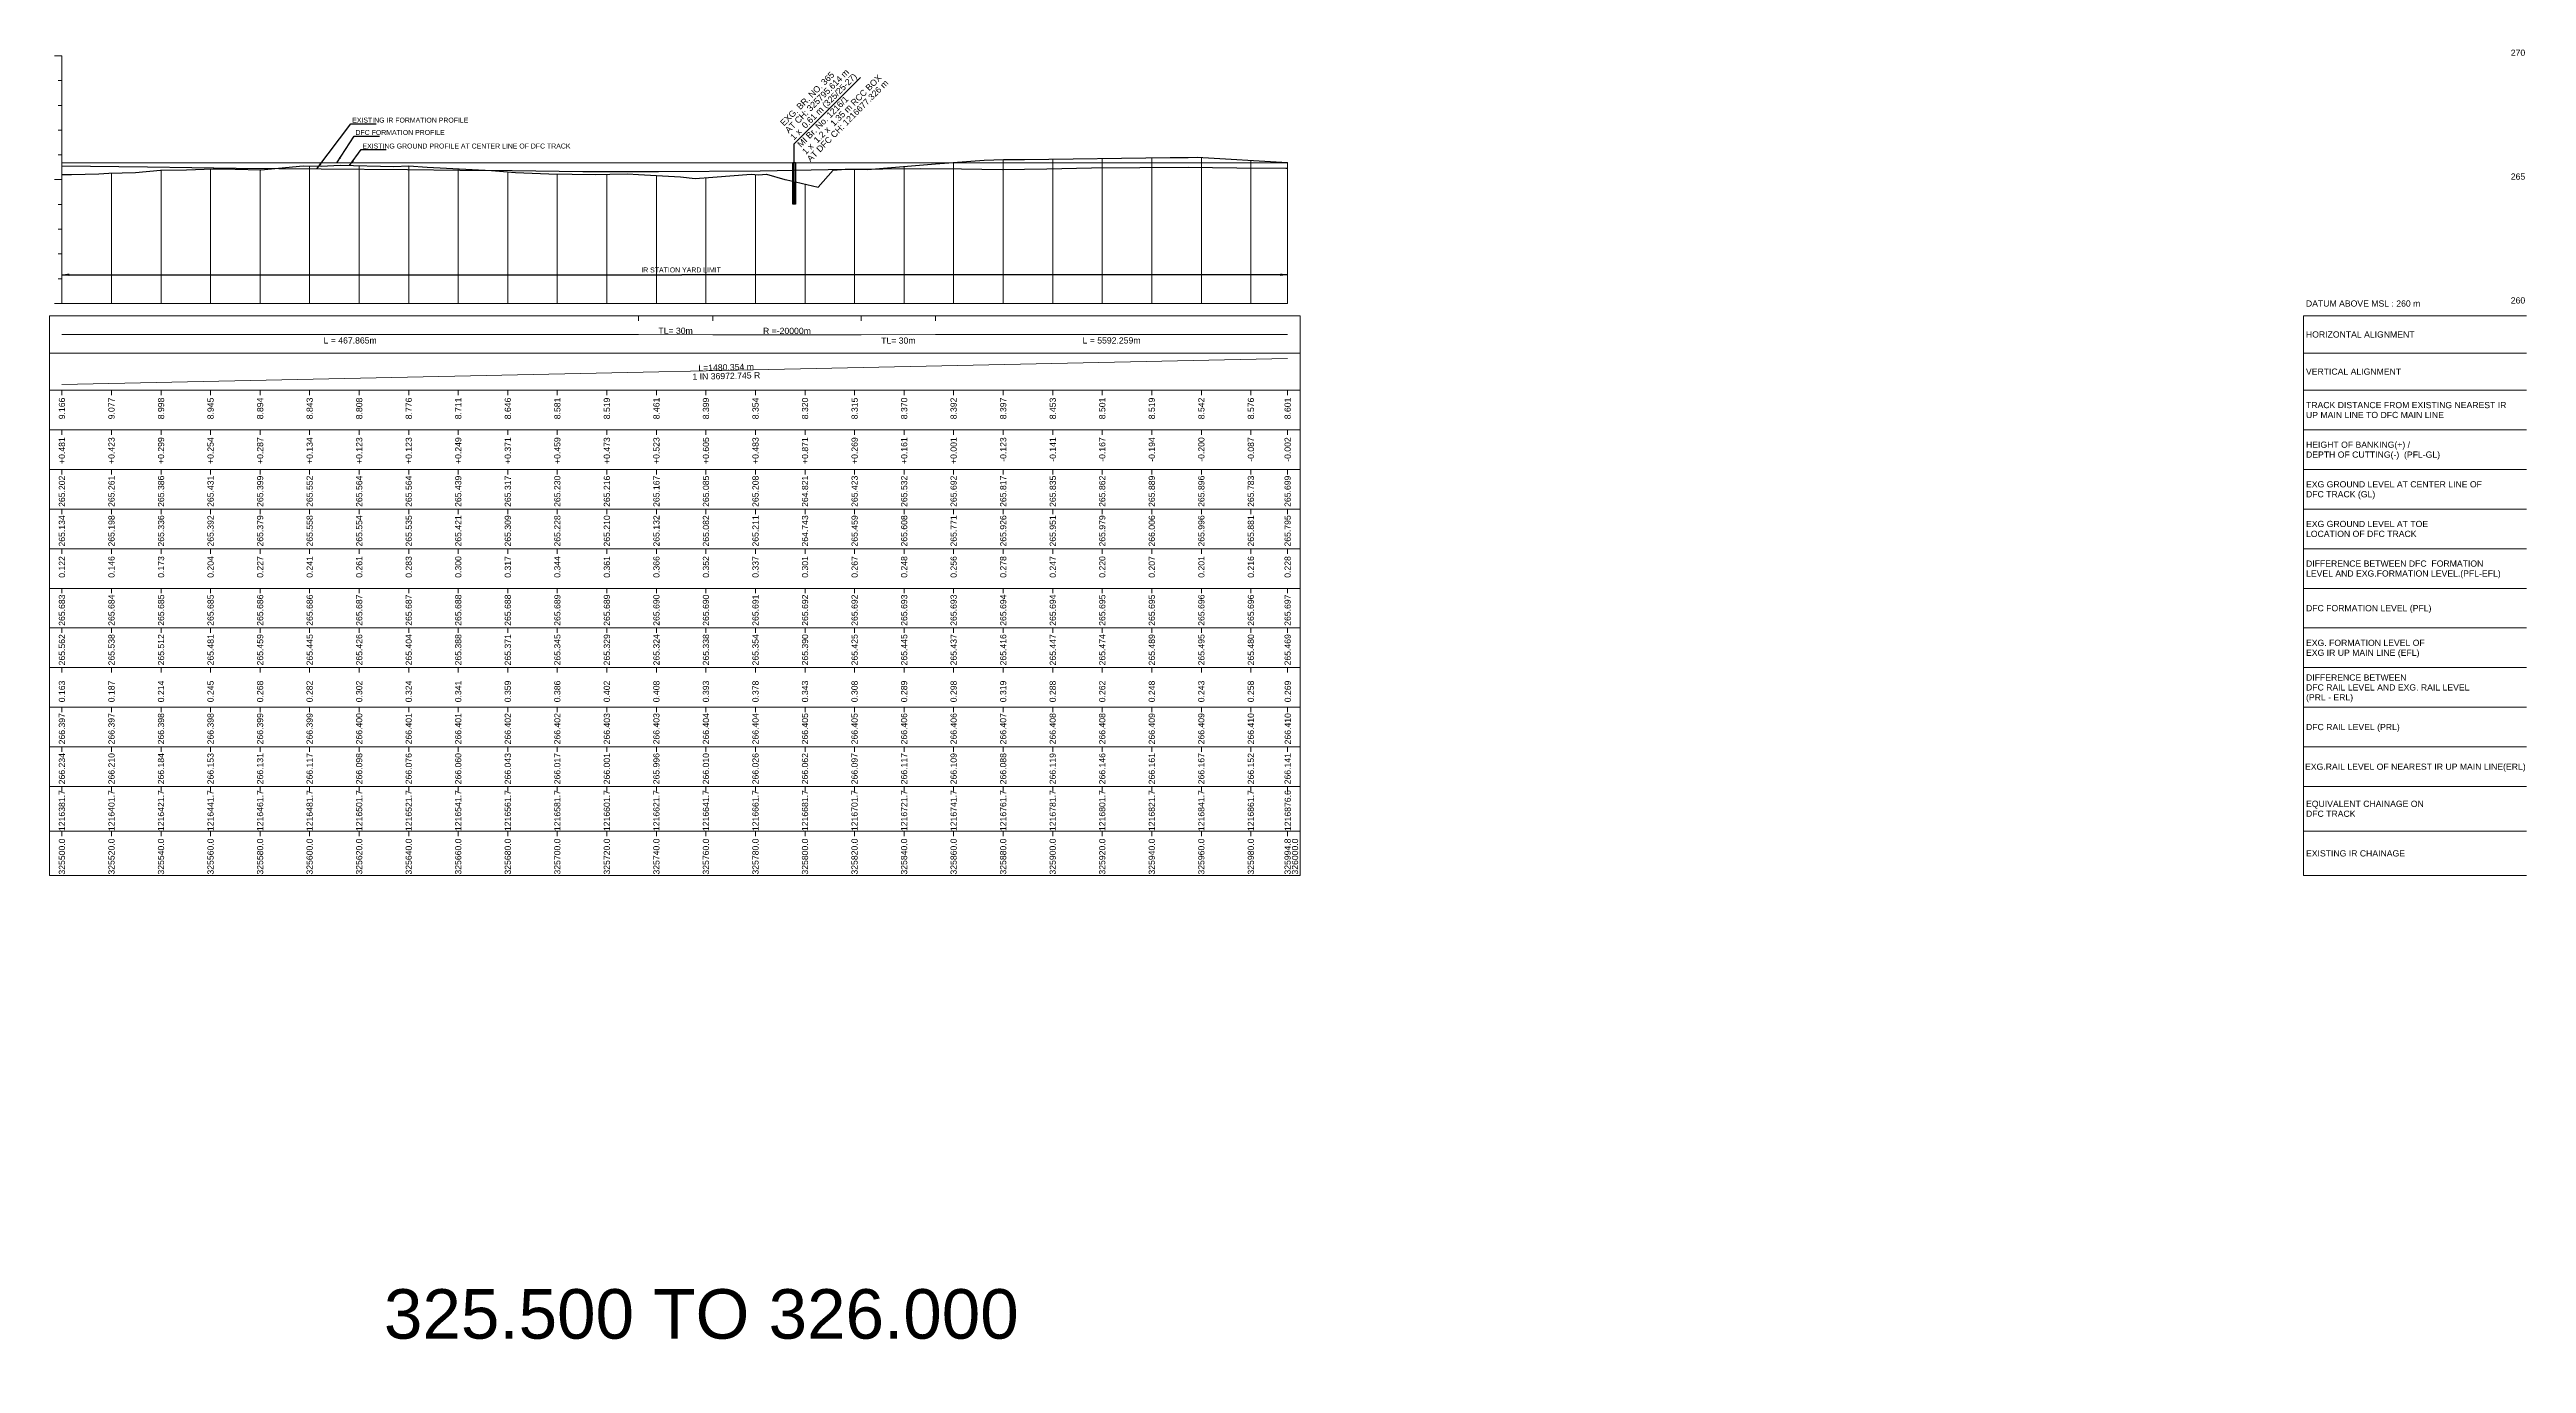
# Model space of a CAD drawing. Header units: metres. Extents: x 2905 to 23505, y -2719 to -1879.
# Drawn here: x 12995 to 13995, y -2428 to -1897 of the extents above; entities that cross this region are included whole.
import ezdxf
from ezdxf.enums import TextEntityAlignment as Align

# ---------------------------------------------------------------- set-up
doc = ezdxf.new("R2010")
doc.units = ezdxf.units.M
doc.header["$MEASUREMENT"] = 0
for name, color, linetype, lineweight in [('LS BRIDGE INDICATION', 10, 'Continuous', 30), ('LS CUT FILL', 10, 'Continuous', 0), ('LS DATUM', 7, 'Continuous', 0), ('LS DATUM X', 7, 'Continuous', 0), ('LS DATUM Y', 7, 'Continuous', 0), ('LS DIFF. EXG.RL & PRO. RL', 10, 'Continuous', 0), ('LS DIFF. PFL & EFL', 10, 'Continuous', 0), ('LS EXG FL', 7, 'Continuous', 0), ('LS EXG GL', 7, 'Continuous', 0), ('LS EXG GL AT PRO TOE', 7, 'Continuous', 0), ('LS EXG IR CH', 7, 'Continuous', 0), ('LS EXG RL', 7, 'Continuous', 0), ('LS EXG. FL', 7, 'Continuous', 0), ('LS EXG. GL', 7, 'Continuous', 0), ('LS EXG. GL AT PRO. TOE', 7, 'Continuous', 0), ('LS EXG. IR CH', 7, 'Continuous', 0), ('LS EXG. RL', 7, 'Continuous', 0), ('LS FRAME', 7, 'Continuous', 0), ('LS HORIZONTAL ALIGNMENT', 10, 'Continuous', 0), ('LS PFL-EFL', 10, 'Continuous', 0), ('LS PRL-ERL', 10, 'Continuous', 0), ('LS PRO FL', 10, 'Continuous', 0), ('LS PRO. CUT & FILL', 10, 'Continuous', 0), ('LS PRO. DFCC CH', 10, 'Continuous', 0), ('LS PRO. FL', 10, 'Continuous', 0), ('LS PRO. RL', 10, 'Continuous', 0), ('LS PROFILE EXG FL', 7, 'Continuous', 25), ('LS PROFILE EXG GL', 7, 'Continuous', 30), ('LS PROFILE PRO FL', 1, 'Continuous', 30), ('LS TICKS', 7, 'Continuous', 0), ('LS TRACK CENTER', 10, 'Continuous', 0), ("LS TRACK CENTER's", 10, 'Continuous', 0), ('LS VERTICAL ALIGNMENT', 10, 'Continuous', 0), ('Profile Grid', 7, 'Continuous', 0)]:
    doc.layers.add(name, color=color, linetype=linetype, lineweight=lineweight)
for name, color, linetype in [("LS BRIDGE'S", 7, 'Continuous'), ('ref text', 3, 'Continuous'), ('STATION YARD LIMIT IN LS', 7, 'Continuous')]:
    doc.layers.add(name, color=color, linetype=linetype)
doc.styles.get("Standard").update_dxf_attribs({"font": 'arial.ttf'})
doc.styles.add('Style-Arial', font='arial.ttf')
doc.styles.add('StyleArial', font='arial.ttf')
doc.dimstyles.get("Standard").update_dxf_attribs({"dimtxt": 5, "dimasz": 0.18, "dimexe": 0.18, "dimexo": 0.0625, "dimgap": 0.09, "dimtad": 0, "dimtih": 1, "dimtoh": 1, "dimdec": 4, "dimzin": 0, "dimdsep": 46, "dimtxsty": 'Standard', "dimcen": 0.09, "dimadec": 0, "dimazin": 0, "dimtfac": 1, "dimtdec": 4, "dimtofl": 0, "dimtmove": 0, "dimatfit": 3, "dimfxl": 1, "dimtolj": 1, "dimtzin": 0, "dimarcsym": 0})

msp = doc.modelspace()

# ---------------------------------------------------------------- linework, layer by layer
at = {"layer": 'LS BRIDGE INDICATION'}
msp.add_lwpolyline([(13295.03, -1943.09), (13296.23, -1943.09), (13296.23, -1959.84), (13295.03, -1959.84)], close=True, dxfattribs=at)
at = {"layer": "LS BRIDGE'S"}
msp.add_lwpolyline([(13295.63, -1959.84), (13295.63, -1935.48), (13322.36, -1908.74)], dxfattribs=at)
at = {"layer": 'LS DATUM X', "color": 7, "linetype": 'Continuous', "lineweight": 0}
msp.add_line((13000, -2000), (13494.85, -2000), dxfattribs=at)
at = {"layer": 'LS DATUM Y', "color": 7, "linetype": 'Continuous', "lineweight": 0}
for p, q in [((12997, -1900), (13000, -1900)), ((12997, -1900), (13000, -1900)), ((13000, -2000), (13000, -1900)), ((12998.5, -1910), (13000, -1910)), ((12998.5, -1920), (13000, -1920)), ((12998.5, -1930), (13000, -1930)), ((12998.5, -1940), (13000, -1940)), ((12997, -1950), (13000, -1950)), ((12998.5, -1960), (13000, -1960)), ((12998.5, -1970), (13000, -1970)), ((12998.5, -1980), (13000, -1980)), ((12998.5, -1990), (13000, -1990)), ((12997, -2000), (13000, -2000))]:
    msp.add_line(p, q, dxfattribs=at)
at = {"layer": 'LS FRAME', "color": 7, "linetype": 'Continuous', "lineweight": 0, "flags": 128}
for points in [[(12995, -2020), (13499.85, -2020), (13499.85, -2005), (12995, -2005), (12995, -2020)], [(12995, -2035), (13499.85, -2035), (13499.85, -2020), (12995, -2020), (12995, -2035)], [(12995, -2051), (13499.85, -2051), (13499.85, -2035), (12995, -2035), (12995, -2051)], [(12995, -2067), (13499.85, -2067), (13499.85, -2051), (12995, -2051), (12995, -2067)], [(12995, -2083), (13499.85, -2083), (13499.85, -2067), (12995, -2067), (12995, -2083)], [(12995, -2099), (13499.85, -2099), (13499.85, -2083), (12995, -2083), (12995, -2099)], [(12995, -2115), (13499.85, -2115), (13499.85, -2099), (12995, -2099), (12995, -2115)], [(12995, -2131), (13499.85, -2131), (13499.85, -2115), (12995, -2115), (12995, -2131)], [(12995, -2147), (13499.85, -2147), (13499.85, -2131), (12995, -2131), (12995, -2147)], [(12995, -2163), (13499.85, -2163), (13499.85, -2147), (12995, -2147), (12995, -2163)], [(12995, -2179), (13499.85, -2179), (13499.85, -2163), (12995, -2163), (12995, -2179)], [(12995, -2195), (13499.85, -2195), (13499.85, -2179), (12995, -2179), (12995, -2195)], [(12995, -2213), (13499.85, -2213), (13499.85, -2195), (12995, -2195), (12995, -2213)], [(12995, -2231), (13499.85, -2231), (13499.85, -2213), (12995, -2213), (12995, -2231)]]:
    msp.add_lwpolyline(points, close=True, dxfattribs=at)
at = {"layer": 'LS FRAME'}
for points in [[(13995, -2231), (13905, -2231), (13905, -2005)], [(13905, -2005), (13995, -2005)], [(13995, -2020), (13905, -2020)], [(13995, -2035), (13905, -2035)], [(13995, -2051), (13905, -2051)], [(13905, -2051), (13995, -2051)], [(13995, -2067), (13905, -2067)], [(13905, -2067), (13995, -2067)], [(13995, -2083), (13905, -2083)], [(13905, -2083), (13995, -2083)], [(13995, -2099), (13905, -2099)], [(13995, -2115), (13905, -2115)], [(13905, -2115), (13995, -2115)], [(13995, -2131), (13905, -2131)], [(13905, -2131), (13995, -2131)], [(13995, -2147), (13905, -2147)], [(13905, -2147), (13995, -2147)], [(13995, -2163), (13905, -2163)], [(13905, -2163), (13995, -2163)], [(13995, -2179), (13905, -2179)], [(13995, -2195), (13905, -2195)], [(13995, -2213), (13905, -2213)]]:
    msp.add_lwpolyline(points, dxfattribs=at)
at = {"layer": 'LS FRAME', "color": 7, "linetype": 'Continuous', "lineweight": 0}
msp.add_3dface([(13995, -2099), (13915, -2099), (13915, -2099)], dxfattribs=at)
at = {"layer": 'LS HORIZONTAL ALIGNMENT', "lineweight": 0, "flags": 128}
msp.add_lwpolyline([(13000, -2012.5), (13232.74, -2012.5), (13232.74, -2012.5), (13262.74, -2012.66), (13262.74, -2012.66), (13322.68, -2012.66), (13322.68, -2012.66), (13352.68, -2012.5), (13352.68, -2012.5), (13494.85, -2012.5)], dxfattribs=at)
at = {"layer": 'LS PROFILE EXG FL'}
msp.add_lwpolyline([(13000, -1944.38), (13034.55, -1944.8), (13052.47, -1945.08), (13070.39, -1945.35), (13104.63, -1945.58), (13139.58, -1945.96), (13160.71, -1946.13), (13181.84, -1946.31), (13210.31, -1946.7), (13225.6, -1946.73), (13240.89, -1946.77), (13281.88, -1946.45), (13316.24, -1945.79), (13331.48, -1945.64), (13346.72, -1945.49), (13363.16, -1945.67), (13379.61, -1945.85), (13397.63, -1945.57), (13415.66, -1945.29), (13435.17, -1945.15), (13454.68, -1945.02), (13474.37, -1945.16), (13494.06, -1945.31), (13494.84, -1945.31)], dxfattribs=at)
at = {"layer": 'LS PROFILE EXG GL', "flags": 128}
msp.add_lwpolyline([(13000, -1947.98), (13003.91, -1947.95), (13014.94, -1947.7), (13018.93, -1947.41), (13029.73, -1947.16), (13039.8, -1946.14), (13050.32, -1946.07), (13061.09, -1945.65), (13069.27, -1945.6), (13070, -1945.74), (13080.27, -1946.01), (13097.41, -1944.41), (13104.67, -1944.6), (13112.35, -1944.16), (13134.02, -1944.72), (13140.04, -1944.36), (13147.4, -1945.01), (13173.37, -1946.25), (13183.08, -1947.1), (13196.56, -1947.65), (13215.45, -1947.94), (13221.23, -1947.82), (13228.35, -1947.66), (13232.74, -1947.91), (13249.72, -1948.9), (13255.65, -1949.48), (13262.74, -1948.94), (13278.26, -1947.75), (13281.23, -1948.04), (13284.45, -1947.76), (13291.82, -1949.92), (13292.71, -1950.12), (13295.03, -1950.65), (13295.63, -1959.84), (13296.23, -1950.93), (13305.26, -1952.99), (13311.37, -1946.15), (13316.36, -1945.71), (13320.93, -1945.79), (13322.68, -1945.82), (13325.25, -1945.87), (13352.68, -1943.67), (13372.29, -1942.09), (13376.3, -1941.96), (13380.18, -1941.82), (13384.36, -1941.81), (13388.58, -1941.81), (13447.45, -1941.01), (13451.04, -1941.06), (13454.65, -1941.11), (13458.38, -1940.95), (13494.85, -1943.01)], dxfattribs=at)
at = {"layer": 'LS PROFILE PRO FL'}
msp.add_line((13000, -1943.17), (13494.85, -1943.03), dxfattribs=at)
at = {"layer": 'LS TICKS', "color": 7, "linetype": 'Continuous', "lineweight": 0, "flags": 128}
for points in [[(13232.74, -2007), (13232.74, -2005)], [(13262.74, -2007), (13262.74, -2005)], [(13322.68, -2007), (13322.68, -2005)], [(13352.68, -2007), (13352.68, -2005)], [(13000, -2037), (13000, -2035)], [(13020, -2037), (13020, -2035)], [(13040.02, -2037), (13040.02, -2035)], [(13060.02, -2037), (13060.02, -2035)], [(13080.02, -2037), (13080.02, -2035)], [(13100.02, -2037), (13100.02, -2035)], [(13120.03, -2037), (13120.03, -2035)], [(13140.01, -2037), (13140.01, -2035)], [(13160.01, -2037), (13160.01, -2035)], [(13180.01, -2037), (13180.01, -2035)], [(13200.01, -2037), (13200.01, -2035)], [(13220.01, -2037), (13220.01, -2035)], [(13240.01, -2037), (13240.01, -2035)], [(13260.01, -2037), (13260.01, -2035)], [(13280.01, -2037), (13280.01, -2035)], [(13300.01, -2037), (13300.01, -2035)], [(13320.03, -2037), (13320.03, -2035)], [(13340.03, -2037), (13340.03, -2035)], [(13360, -2037), (13360, -2035)], [(13380.03, -2037), (13380.03, -2035)], [(13400.03, -2037), (13400.03, -2035)], [(13420.01, -2037), (13420.01, -2035)], [(13440.01, -2037), (13440.01, -2035)], [(13460.02, -2037), (13460.02, -2035)], [(13480.02, -2037), (13480.02, -2035)], [(13494.85, -2037), (13494.85, -2035)], [(13000, -2053), (13000, -2051)], [(13020, -2053), (13020, -2051)], [(13040.02, -2053), (13040.02, -2051)], [(13060.02, -2053), (13060.02, -2051)], [(13080.02, -2053), (13080.02, -2051)], [(13100.02, -2053), (13100.02, -2051)], [(13120.03, -2053), (13120.03, -2051)], [(13140.01, -2053), (13140.01, -2051)], [(13160.01, -2053), (13160.01, -2051)], [(13180.01, -2053), (13180.01, -2051)], [(13200.01, -2053), (13200.01, -2051)], [(13220.01, -2053), (13220.01, -2051)], [(13240.01, -2053), (13240.01, -2051)], [(13260.01, -2053), (13260.01, -2051)], [(13280.01, -2053), (13280.01, -2051)], [(13300.01, -2053), (13300.01, -2051)], [(13320.03, -2053), (13320.03, -2051)], [(13340.03, -2053), (13340.03, -2051)], [(13360, -2053), (13360, -2051)], [(13380.03, -2053), (13380.03, -2051)], [(13400.03, -2053), (13400.03, -2051)], [(13420.01, -2053), (13420.01, -2051)], [(13440.01, -2053), (13440.01, -2051)], [(13460.02, -2053), (13460.02, -2051)], [(13480.02, -2053), (13480.02, -2051)], [(13494.85, -2053), (13494.85, -2051)], [(13000, -2069), (13000, -2067)], [(13020, -2069), (13020, -2067)], [(13040.02, -2069), (13040.02, -2067)], [(13060.02, -2069), (13060.02, -2067)], [(13080.02, -2069), (13080.02, -2067)], [(13100.02, -2069), (13100.02, -2067)], [(13120.03, -2069), (13120.03, -2067)], [(13140.01, -2069), (13140.01, -2067)], [(13160.01, -2069), (13160.01, -2067)], [(13180.01, -2069), (13180.01, -2067)], [(13200.01, -2069), (13200.01, -2067)], [(13220.01, -2069), (13220.01, -2067)], [(13240.01, -2069), (13240.01, -2067)], [(13260.01, -2069), (13260.01, -2067)], [(13280.01, -2069), (13280.01, -2067)], [(13300.01, -2069), (13300.01, -2067)], [(13320.03, -2069), (13320.03, -2067)], [(13340.03, -2069), (13340.03, -2067)], [(13360, -2069), (13360, -2067)], [(13380.03, -2069), (13380.03, -2067)], [(13400.03, -2069), (13400.03, -2067)], [(13420.01, -2069), (13420.01, -2067)], [(13440.01, -2069), (13440.01, -2067)], [(13460.02, -2069), (13460.02, -2067)], [(13480.02, -2069), (13480.02, -2067)], [(13494.85, -2069), (13494.85, -2067)], [(13000, -2085), (13000, -2083)], [(13020, -2085), (13020, -2083)], [(13040.02, -2085), (13040.02, -2083)], [(13060.02, -2085), (13060.02, -2083)], [(13080.02, -2085), (13080.02, -2083)], [(13100.02, -2085), (13100.02, -2083)], [(13120.03, -2085), (13120.03, -2083)], [(13140.01, -2085), (13140.01, -2083)], [(13160.01, -2085), (13160.01, -2083)], [(13180.01, -2085), (13180.01, -2083)], [(13200.01, -2085), (13200.01, -2083)], [(13220.01, -2085), (13220.01, -2083)], [(13240.01, -2085), (13240.01, -2083)], [(13260.01, -2085), (13260.01, -2083)], [(13280.01, -2085), (13280.01, -2083)], [(13300.01, -2085), (13300.01, -2083)], [(13320.03, -2085), (13320.03, -2083)], [(13340.03, -2085), (13340.03, -2083)], [(13360, -2085), (13360, -2083)], [(13380.03, -2085), (13380.03, -2083)], [(13400.03, -2085), (13400.03, -2083)], [(13420.01, -2085), (13420.01, -2083)], [(13440.01, -2085), (13440.01, -2083)], [(13460.02, -2085), (13460.02, -2083)], [(13480.02, -2085), (13480.02, -2083)], [(13494.85, -2085), (13494.85, -2083)], [(13000, -2101), (13000, -2099)], [(13020, -2101), (13020, -2099)], [(13040.02, -2101), (13040.02, -2099)], [(13060.02, -2101), (13060.02, -2099)], [(13080.02, -2101), (13080.02, -2099)], [(13100.02, -2101), (13100.02, -2099)], [(13120.03, -2101), (13120.03, -2099)], [(13140.01, -2101), (13140.01, -2099)], [(13160.01, -2101), (13160.01, -2099)], [(13180.01, -2101), (13180.01, -2099)], [(13200.01, -2101), (13200.01, -2099)], [(13220.01, -2101), (13220.01, -2099)], [(13240.01, -2101), (13240.01, -2099)], [(13260.01, -2101), (13260.01, -2099)], [(13280.01, -2101), (13280.01, -2099)], [(13300.01, -2101), (13300.01, -2099)], [(13320.03, -2101), (13320.03, -2099)], [(13340.03, -2101), (13340.03, -2099)], [(13360, -2101), (13360, -2099)], [(13380.03, -2101), (13380.03, -2099)], [(13400.03, -2101), (13400.03, -2099)], [(13420.01, -2101), (13420.01, -2099)], [(13440.01, -2101), (13440.01, -2099)], [(13460.02, -2101), (13460.02, -2099)], [(13480.02, -2101), (13480.02, -2099)], [(13494.85, -2101), (13494.85, -2099)], [(13000, -2117), (13000, -2115)], [(13020, -2117), (13020, -2115)], [(13040.02, -2117), (13040.02, -2115)], [(13060.02, -2117), (13060.02, -2115)], [(13080.02, -2117), (13080.02, -2115)], [(13100.02, -2117), (13100.02, -2115)], [(13120.03, -2117), (13120.03, -2115)], [(13140.01, -2117), (13140.01, -2115)], [(13160.01, -2117), (13160.01, -2115)], [(13180.01, -2117), (13180.01, -2115)], [(13200.01, -2117), (13200.01, -2115)], [(13220.01, -2117), (13220.01, -2115)], [(13240.01, -2117), (13240.01, -2115)], [(13260.01, -2117), (13260.01, -2115)], [(13280.01, -2117), (13280.01, -2115)], [(13300.01, -2117), (13300.01, -2115)], [(13320.03, -2117), (13320.03, -2115)], [(13340.03, -2117), (13340.03, -2115)], [(13360, -2117), (13360, -2115)], [(13380.03, -2117), (13380.03, -2115)], [(13400.03, -2117), (13400.03, -2115)], [(13420.01, -2117), (13420.01, -2115)], [(13440.01, -2117), (13440.01, -2115)], [(13460.02, -2117), (13460.02, -2115)], [(13480.02, -2117), (13480.02, -2115)], [(13494.85, -2117), (13494.85, -2115)], [(13000, -2133), (13000, -2131)], [(13020, -2133), (13020, -2131)], [(13040.02, -2133), (13040.02, -2131)], [(13060.02, -2133), (13060.02, -2131)], [(13080.02, -2133), (13080.02, -2131)], [(13100.02, -2133), (13100.02, -2131)], [(13120.03, -2133), (13120.03, -2131)], [(13140.01, -2133), (13140.01, -2131)], [(13160.01, -2133), (13160.01, -2131)], [(13180.01, -2133), (13180.01, -2131)], [(13200.01, -2133), (13200.01, -2131)], [(13220.01, -2133), (13220.01, -2131)], [(13240.01, -2133), (13240.01, -2131)], [(13260.01, -2133), (13260.01, -2131)], [(13280.01, -2133), (13280.01, -2131)], [(13300.01, -2133), (13300.01, -2131)], [(13320.03, -2133), (13320.03, -2131)], [(13340.03, -2133), (13340.03, -2131)], [(13360, -2133), (13360, -2131)], [(13380.03, -2133), (13380.03, -2131)], [(13400.03, -2133), (13400.03, -2131)], [(13420.01, -2133), (13420.01, -2131)], [(13440.01, -2133), (13440.01, -2131)], [(13460.02, -2133), (13460.02, -2131)], [(13480.02, -2133), (13480.02, -2131)], [(13494.85, -2133), (13494.85, -2131)], [(13000, -2149), (13000, -2147)], [(13020, -2149), (13020, -2147)], [(13040.02, -2149), (13040.02, -2147)], [(13060.02, -2149), (13060.02, -2147)], [(13080.02, -2149), (13080.02, -2147)], [(13100.02, -2149), (13100.02, -2147)], [(13120.03, -2149), (13120.03, -2147)], [(13140.01, -2149), (13140.01, -2147)], [(13160.01, -2149), (13160.01, -2147)], [(13180.01, -2149), (13180.01, -2147)], [(13200.01, -2149), (13200.01, -2147)], [(13220.01, -2149), (13220.01, -2147)], [(13240.01, -2149), (13240.01, -2147)], [(13260.01, -2149), (13260.01, -2147)], [(13280.01, -2149), (13280.01, -2147)], [(13300.01, -2149), (13300.01, -2147)], [(13320.03, -2149), (13320.03, -2147)], [(13340.03, -2149), (13340.03, -2147)], [(13360, -2149), (13360, -2147)], [(13380.03, -2149), (13380.03, -2147)], [(13400.03, -2149), (13400.03, -2147)], [(13420.01, -2149), (13420.01, -2147)], [(13440.01, -2149), (13440.01, -2147)], [(13460.02, -2149), (13460.02, -2147)], [(13480.02, -2149), (13480.02, -2147)], [(13494.85, -2149), (13494.85, -2147)], [(13000, -2165), (13000, -2163)], [(13020, -2165), (13020, -2163)], [(13040.02, -2165), (13040.02, -2163)], [(13060.02, -2165), (13060.02, -2163)], [(13080.02, -2165), (13080.02, -2163)], [(13100.02, -2165), (13100.02, -2163)], [(13120.03, -2165), (13120.03, -2163)], [(13140.01, -2165), (13140.01, -2163)], [(13160.01, -2165), (13160.01, -2163)], [(13180.01, -2165), (13180.01, -2163)], [(13200.01, -2165), (13200.01, -2163)], [(13220.01, -2165), (13220.01, -2163)], [(13240.01, -2165), (13240.01, -2163)], [(13260.01, -2165), (13260.01, -2163)], [(13280.01, -2165), (13280.01, -2163)], [(13300.01, -2165), (13300.01, -2163)], [(13320.03, -2165), (13320.03, -2163)], [(13340.03, -2165), (13340.03, -2163)], [(13360, -2165), (13360, -2163)], [(13380.03, -2165), (13380.03, -2163)], [(13400.03, -2165), (13400.03, -2163)], [(13420.01, -2165), (13420.01, -2163)], [(13440.01, -2165), (13440.01, -2163)], [(13460.02, -2165), (13460.02, -2163)], [(13480.02, -2165), (13480.02, -2163)], [(13494.85, -2165), (13494.85, -2163)], [(13000, -2181), (13000, -2179)], [(13020, -2181), (13020, -2179)], [(13040.02, -2181), (13040.02, -2179)], [(13060.02, -2181), (13060.02, -2179)], [(13080.02, -2181), (13080.02, -2179)], [(13100.02, -2181), (13100.02, -2179)], [(13120.03, -2181), (13120.03, -2179)], [(13140.01, -2181), (13140.01, -2179)], [(13160.01, -2181), (13160.01, -2179)], [(13180.01, -2181), (13180.01, -2179)], [(13200.01, -2181), (13200.01, -2179)], [(13220.01, -2181), (13220.01, -2179)], [(13240.01, -2181), (13240.01, -2179)], [(13260.01, -2181), (13260.01, -2179)], [(13280.01, -2181), (13280.01, -2179)], [(13300.01, -2181), (13300.01, -2179)], [(13320.03, -2181), (13320.03, -2179)], [(13340.03, -2181), (13340.03, -2179)], [(13360, -2181), (13360, -2179)], [(13380.03, -2181), (13380.03, -2179)], [(13400.03, -2181), (13400.03, -2179)], [(13420.01, -2181), (13420.01, -2179)], [(13440.01, -2181), (13440.01, -2179)], [(13460.02, -2181), (13460.02, -2179)], [(13480.02, -2181), (13480.02, -2179)], [(13494.85, -2181), (13494.85, -2179)], [(13000, -2197), (13000, -2195)], [(13020, -2197), (13020, -2195)], [(13040.02, -2197), (13040.02, -2195)], [(13060.02, -2197), (13060.02, -2195)], [(13080.02, -2197), (13080.02, -2195)], [(13100.02, -2197), (13100.02, -2195)], [(13120.03, -2197), (13120.03, -2195)], [(13140.01, -2197), (13140.01, -2195)], [(13160.01, -2197), (13160.01, -2195)], [(13180.01, -2197), (13180.01, -2195)], [(13200.01, -2197), (13200.01, -2195)], [(13220.01, -2197), (13220.01, -2195)], [(13240.01, -2197), (13240.01, -2195)], [(13260.01, -2197), (13260.01, -2195)], [(13280.01, -2197), (13280.01, -2195)], [(13300.01, -2197), (13300.01, -2195)], [(13320.03, -2197), (13320.03, -2195)], [(13340.03, -2197), (13340.03, -2195)], [(13360, -2197), (13360, -2195)], [(13380.03, -2197), (13380.03, -2195)], [(13400.03, -2197), (13400.03, -2195)], [(13420.01, -2197), (13420.01, -2195)], [(13440.01, -2197), (13440.01, -2195)], [(13460.02, -2197), (13460.02, -2195)], [(13480.02, -2197), (13480.02, -2195)], [(13494.85, -2197), (13494.85, -2195)], [(13000, -2215), (13000, -2213)], [(13020, -2215), (13020, -2213)], [(13040.02, -2215), (13040.02, -2213)], [(13060.02, -2215), (13060.02, -2213)], [(13080.02, -2215), (13080.02, -2213)], [(13100.02, -2215), (13100.02, -2213)], [(13120.03, -2215), (13120.03, -2213)], [(13140.01, -2215), (13140.01, -2213)], [(13160.01, -2215), (13160.01, -2213)], [(13180.01, -2215), (13180.01, -2213)], [(13200.01, -2215), (13200.01, -2213)], [(13220.01, -2215), (13220.01, -2213)], [(13240.01, -2215), (13240.01, -2213)], [(13260.01, -2215), (13260.01, -2213)], [(13280.01, -2215), (13280.01, -2213)], [(13300.01, -2215), (13300.01, -2213)], [(13320.03, -2215), (13320.03, -2213)], [(13340.03, -2215), (13340.03, -2213)], [(13360, -2215), (13360, -2213)], [(13380.03, -2215), (13380.03, -2213)], [(13400.03, -2215), (13400.03, -2213)], [(13420.01, -2215), (13420.01, -2213)], [(13440.01, -2215), (13440.01, -2213)], [(13460.02, -2215), (13460.02, -2213)], [(13480.02, -2215), (13480.02, -2213)], [(13494.85, -2215), (13494.85, -2213)]]:
    msp.add_lwpolyline(points, dxfattribs=at)
at = {"layer": 'LS VERTICAL ALIGNMENT', "linetype": 'Continuous', "lineweight": 0, "flags": 128}
msp.add_lwpolyline([(13000, -2032.75), (13494.85, -2022.25)], dxfattribs=at)
at = {"layer": 'Profile Grid', "linetype": 'Continuous', "lineweight": 0, "flags": 128}
for points in [[(13000, -2000), (13000, -1947.98)], [(13020, -2000), (13020, -1947.39)], [(13040.02, -2000), (13040.02, -1946.14)], [(13060.02, -2000), (13060.02, -1945.69)], [(13080.02, -2000), (13080.02, -1946.01)], [(13100.02, -2000), (13100.02, -1944.48)], [(13120.03, -2000), (13120.03, -1944.36)], [(13140.01, -2000), (13140.01, -1944.36)], [(13160.01, -2000), (13160.01, -1945.61)], [(13180.01, -2000), (13180.01, -1946.83)], [(13200.01, -2000), (13200.01, -1947.7)], [(13220.01, -2000), (13220.01, -1947.84)], [(13240.01, -2000), (13240.01, -1948.33)], [(13260.01, -2000), (13260.01, -1949.15)], [(13280.01, -2000), (13280.01, -1947.92)], [(13320.03, -2000), (13320.03, -1945.77)], [(13340.03, -2000), (13340.03, -1944.68)], [(13360, -2000), (13360, -1943.08)], [(13380.03, -2000), (13380.03, -1941.83)], [(13400.03, -2000), (13400.03, -1941.65)], [(13420.01, -2000), (13420.01, -1941.38)], [(13440.01, -2000), (13440.01, -1941.11)], [(13460.02, -2000), (13460.02, -1941.04)], [(13480.02, -2000), (13480.02, -1942.17)], [(13494.85, -2000), (13494.85, -1943.01)], [(13300.01, -2000), (13300.01, -1951.79)]]:
    msp.add_lwpolyline(points, dxfattribs=at)

# ---------------------------------------------------------------- texts
at = {"layer": "LS BRIDGE'S"}
for s, p in [('EXG. BR. NO. 365 ', (13291.5, -1928.52)), ('AT CH: 325795.614 m', (13293.45, -1931.42)), ('1 x  0.61 m (325/25-27)', (13295.51, -1934.21))]:
    msp.add_text(s, height=2.5, rotation=45, dxfattribs=at).set_placement(p)
at = {"layer": "LS BRIDGE'S", "color": 10}
for s, p in [('1 x  1.2 x  1.35 m RCC BOX', (13300.34, -1940.06)), ('MI Br. No. 1216/1', (13298.43, -1937.15)), ('AT DFC CH: 1216677.326 m', (13302.24, -1942.97))]:
    msp.add_text(s, height=2.5, rotation=45.10341, dxfattribs=at).set_placement(p)
at = {"layer": 'LS CUT FILL', "lineweight": 0, "style": 'Style-Arial'}
for s, p in [('+0.481', (13000, -2054)), ('+0.423', (13020, -2054)), ('+0.299', (13040.02, -2054)), ('+0.254', (13060.02, -2054)), ('+0.287', (13080.02, -2054)), ('+0.134', (13100.02, -2054)), ('+0.123', (13120.03, -2054)), ('+0.123', (13140.01, -2054)), ('+0.249', (13160.01, -2054)), ('+0.371', (13180.01, -2054)), ('+0.459', (13200.01, -2054)), ('+0.473', (13220.01, -2054)), ('+0.523', (13240.01, -2054)), ('+0.605', (13260.01, -2054)), ('+0.483', (13280.01, -2054)), ('+0.871', (13300.01, -2054)), ('+0.269', (13320.03, -2054)), ('+0.161', (13340.03, -2054)), ('+0.001', (13360, -2054)), ('-0.123', (13380.03, -2054)), ('-0.141', (13400.03, -2054)), ('-0.167', (13420.01, -2054)), ('-0.194', (13440.01, -2054)), ('-0.200', (13460.02, -2054)), ('-0.087', (13480.02, -2054)), ('-0.002', (13494.85, -2054))]:
    msp.add_text(s, height=2.5, rotation=90, dxfattribs=at).set_placement(p, align=Align.MIDDLE_RIGHT)
at = {"layer": 'LS DATUM', "color": 7, "style": 'StyleArial'}
msp.add_text('DATUM ABOVE MSL : 260 m', height=2.5, rotation=0.00003, dxfattribs=at).set_placement((13905.97, -2000), align=Align.MIDDLE_LEFT)
at = {"layer": 'LS DATUM Y', "color": 7, "lineweight": 0, "style": 'Style-Arial'}
for s, p in [('270', (13994.5, -1900)), ('270', (13994.5, -1900)), ('265', (13994.5, -1950)), ('260', (13994.5, -2000))]:
    msp.add_text(s, height=2.5, dxfattribs=at).set_placement(p, align=Align.RIGHT)
at = {"layer": 'LS DIFF. EXG.RL & PRO. RL', "color": 10, "style": 'StyleArial'}
for s, p in [('DIFFERENCE BETWEEN ', (13906, -2151)), ('(PRL - ERL)', (13906, -2159)), ('DFC RAIL LEVEL AND EXG. RAIL LEVEL ', (13906, -2155))]:
    msp.add_text(s, height=2.5, rotation=0.00003, dxfattribs=at).set_placement(p, align=Align.MIDDLE_LEFT)
at = {"layer": 'LS DIFF. PFL & EFL', "color": 10, "style": 'StyleArial'}
for s, p in [('DIFFERENCE BETWEEN DFC  FORMATION ', (13906, -2105)), ('LEVEL AND EXG.FORMATION LEVEL.(PFL-EFL)', (13906, -2109))]:
    msp.add_text(s, height=2.5, rotation=0.00003, dxfattribs=at).set_placement(p, align=Align.MIDDLE_LEFT)
at = {"layer": 'LS EXG FL', "style": 'StyleArial'}
for s, p in [('EXG. FORMATION LEVEL OF', (13906, -2137)), ('EXG IR UP MAIN LINE (EFL)', (13906, -2141))]:
    msp.add_text(s, height=2.5, rotation=0.00003, dxfattribs=at).set_placement(p, align=Align.MIDDLE_LEFT)
at = {"layer": 'LS EXG GL', "lineweight": 0, "style": 'Style-Arial'}
for s, p in [('265.202', (13000, -2069.5)), ('265.261', (13020, -2069.5)), ('265.386', (13040.02, -2069.5)), ('265.431', (13060.02, -2069.5)), ('265.399', (13080.02, -2069.5)), ('265.552', (13100.02, -2069.5)), ('265.564', (13120.03, -2069.5)), ('265.564', (13140.01, -2069.5)), ('265.439', (13160.01, -2069.5)), ('265.317', (13180.01, -2069.5)), ('265.230', (13200.01, -2069.5)), ('265.216', (13220.01, -2069.5)), ('265.167', (13240.01, -2069.5)), ('265.085', (13260.01, -2069.5)), ('265.208', (13280.01, -2069.5)), ('264.821', (13300.01, -2069.5)), ('265.423', (13320.03, -2069.5)), ('265.532', (13340.03, -2069.5)), ('265.692', (13360, -2069.5)), ('265.817', (13380.03, -2069.5)), ('265.835', (13400.03, -2069.5)), ('265.862', (13420.01, -2069.5)), ('265.889', (13440.01, -2069.5)), ('265.896', (13460.02, -2069.5)), ('265.783', (13480.02, -2069.5)), ('265.699', (13494.85, -2069.5))]:
    msp.add_text(s, height=2.5, rotation=90, dxfattribs=at).set_placement(p, align=Align.MIDDLE_RIGHT)
at = {"layer": 'LS EXG GL AT PRO TOE', "color": 7, "style": 'StyleArial'}
for s, p in [('EXG GROUND LEVEL AT TOE', (13906, -2089)), ('LOCATION OF DFC TRACK', (13906, -2093))]:
    msp.add_text(s, height=2.5, rotation=0.00003, dxfattribs=at).set_placement(p, align=Align.MIDDLE_LEFT)
at = {"layer": 'LS EXG IR CH', "style": 'Style-Arial'}
for s, p in [('325500.0', (13000, -2216)), ('325520.0', (13020, -2216)), ('325540.0', (13040, -2216)), ('325560.0', (13060, -2216)), ('325580.0', (13080, -2216)), ('325600.0', (13100, -2216)), ('325620.0', (13120, -2216)), ('325640.0', (13140, -2216)), ('325660.0', (13160, -2216)), ('325680.0', (13180, -2216)), ('325700.0', (13200, -2216)), ('325720.0', (13220, -2216)), ('325740.0', (13240, -2216)), ('325760.0', (13260, -2216)), ('325780.0', (13280, -2216)), ('325800.0', (13300, -2216)), ('325820.0', (13320, -2216)), ('325840.0', (13340, -2216)), ('325860.0', (13360, -2216)), ('325880.0', (13380, -2216)), ('325900.0', (13400, -2216)), ('325920.0', (13420, -2216)), ('325940.0', (13440, -2216)), ('325960.0', (13460, -2216)), ('325980.0', (13480, -2216)), ('325994.8', (13494.84, -2216)), ('326000.0', (13497.83, -2216))]:
    msp.add_text(s, height=2.5, rotation=90, dxfattribs=at).set_placement(p, align=Align.MIDDLE_RIGHT)
at = {"layer": 'LS EXG RL', "style": 'Style-Arial'}
for s, p in [('266.234', (13000, -2181.5)), ('266.210', (13020, -2181.5)), ('266.184', (13040, -2181.5)), ('266.153', (13060, -2181.5)), ('266.131', (13080, -2181.5)), ('266.117', (13100, -2181.5)), ('266.098', (13120, -2181.5)), ('266.076', (13140, -2181.5)), ('266.060', (13160, -2181.5)), ('266.043', (13180, -2181.5)), ('266.017', (13200, -2181.5)), ('266.001', (13220, -2181.5)), ('265.996', (13240, -2181.5)), ('266.010', (13260, -2181.5)), ('266.026', (13280, -2181.5)), ('266.062', (13300, -2181.5)), ('266.097', (13320, -2181.5)), ('266.117', (13340, -2181.5)), ('266.109', (13360, -2181.5)), ('266.088', (13380, -2181.5)), ('266.119', (13400, -2181.5)), ('266.146', (13420, -2181.5)), ('266.161', (13440, -2181.5)), ('266.167', (13460, -2181.5)), ('266.152', (13480, -2181.5)), ('266.141', (13494.84, -2181.5))]:
    msp.add_text(s, height=2.5, rotation=90, dxfattribs=at).set_placement(p, align=Align.MIDDLE_RIGHT)
at = {"layer": 'LS EXG. FL'}
for s, p in [('265.562', (13000, -2133.5)), ('265.538', (13020, -2133.5)), ('265.512', (13040.02, -2133.5)), ('265.481', (13060.02, -2133.5)), ('265.459', (13080.02, -2133.5)), ('265.445', (13100.02, -2133.5)), ('265.426', (13120.03, -2133.5)), ('265.404', (13140.01, -2133.5)), ('265.388', (13160.01, -2133.5)), ('265.371', (13180.01, -2133.5)), ('265.345', (13200.01, -2133.5)), ('265.329', (13220.01, -2133.5)), ('265.324', (13240.01, -2133.5)), ('265.338', (13260.01, -2133.5)), ('265.354', (13280.01, -2133.5)), ('265.390', (13300.01, -2133.5)), ('265.425', (13320.03, -2133.5)), ('265.445', (13340.03, -2133.5)), ('265.437', (13360, -2133.5)), ('265.416', (13380.03, -2133.5)), ('265.447', (13400.03, -2133.5)), ('265.474', (13420.01, -2133.5)), ('265.489', (13440.01, -2133.5)), ('265.495', (13460.02, -2133.5)), ('265.480', (13480.02, -2133.5)), ('265.469', (13494.85, -2133.5))]:
    msp.add_text(s, height=2.5, rotation=90, dxfattribs=at).set_placement(p, align=Align.MIDDLE_RIGHT)
at = {"layer": 'LS EXG. GL', "color": 7, "style": 'StyleArial'}
for s, p in [('EXG GROUND LEVEL AT CENTER LINE OF ', (13906, -2073)), ('DFC TRACK (GL)', (13906, -2077))]:
    msp.add_text(s, height=2.5, rotation=0.00003, dxfattribs=at).set_placement(p, align=Align.MIDDLE_LEFT)
at = {"layer": 'LS EXG. GL AT PRO. TOE'}
for s, p in [('265.134', (13000, -2085.5)), ('265.198', (13020, -2085.5)), ('265.336', (13040.02, -2085.5)), ('265.392', (13060.02, -2085.5)), ('265.379', (13080.02, -2085.5)), ('265.558', (13100.02, -2085.5)), ('265.554', (13120.03, -2085.5)), ('265.535', (13140.01, -2085.5)), ('265.421', (13160.01, -2085.5)), ('265.309', (13180.01, -2085.5)), ('265.228', (13200.01, -2085.5)), ('265.210', (13220.01, -2085.5)), ('265.132', (13240.01, -2085.5)), ('265.082', (13260.01, -2085.5)), ('265.211', (13280.01, -2085.5)), ('264.743', (13300.01, -2085.5)), ('265.459', (13320.03, -2085.5)), ('265.608', (13340.03, -2085.5)), ('265.771', (13360, -2085.5)), ('265.926', (13380.03, -2085.5)), ('265.951', (13400.03, -2085.5)), ('265.979', (13420.01, -2085.5)), ('266.006', (13440.01, -2085.5)), ('265.996', (13460.02, -2085.5)), ('265.881', (13480.02, -2085.5)), ('265.795', (13494.85, -2085.5))]:
    msp.add_text(s, height=2.5, rotation=90, dxfattribs=at).set_placement(p, align=Align.MIDDLE_RIGHT)
at = {"layer": 'LS EXG. IR CH', "style": 'StyleArial'}
msp.add_text('EXISTING IR CHAINAGE', height=2.5, rotation=0.00003, dxfattribs=at).set_placement((13906, -2222), align=Align.MIDDLE_LEFT)
at = {"layer": 'LS EXG. RL', "style": 'StyleArial'}
msp.add_text('EXG.RAIL LEVEL OF NEAREST IR UP MAIN LINE(ERL)', height=2.5, rotation=0.00003, dxfattribs=at).set_placement((13905.61, -2187), align=Align.MIDDLE_LEFT)
at = {"layer": 'LS HORIZONTAL ALIGNMENT', "style": 'StyleArial'}
msp.add_text('HORIZONTAL ALIGNMENT', height=2.5, rotation=0.00003, dxfattribs=at).set_placement((13905.97, -2012.5), align=Align.MIDDLE_LEFT)
at = {"layer": 'LS HORIZONTAL ALIGNMENT', "lineweight": 0, "char_height": 2.5, "attachment_point": 5, "line_spacing_factor": 0.6, "style": 'Style-Arial'}
for insert, rotation in [((13247.75, -2011), 359.6992), ((13337.69, -2015), 0.3008)]:
    msp.add_mtext('TL= 30m', dxfattribs=dict(at, insert=insert, rotation=rotation))
for s, insert in [('R =-20000m', (13292.71, -2011.07)), ('L = 467.865m', (13116.37, -2014.92)), ('L = 5592.259m', (13423.77, -2014.92))]:
    msp.add_mtext(s, dxfattribs=dict(at, insert=insert))
at = {"layer": 'LS PFL-EFL'}
for s, p in [('0.122', (13000, -2102)), ('0.146', (13020, -2102)), ('0.173', (13040.02, -2102)), ('0.204', (13060.02, -2102)), ('0.227', (13080.02, -2102)), ('0.241', (13100.02, -2102)), ('0.261', (13120.03, -2102)), ('0.283', (13140.01, -2102)), ('0.300', (13160.01, -2102)), ('0.317', (13180.01, -2102)), ('0.344', (13200.01, -2102)), ('0.361', (13220.01, -2102)), ('0.366', (13240.01, -2102)), ('0.352', (13260.01, -2102)), ('0.337', (13280.01, -2102)), ('0.301', (13300.01, -2102)), ('0.267', (13320.03, -2102)), ('0.248', (13340.03, -2102)), ('0.256', (13360, -2102)), ('0.278', (13380.03, -2102)), ('0.247', (13400.03, -2102)), ('0.220', (13420.01, -2102)), ('0.207', (13440.01, -2102)), ('0.201', (13460.02, -2102)), ('0.216', (13480.02, -2102)), ('0.228', (13494.85, -2102))]:
    msp.add_text(s, height=2.5, rotation=90, dxfattribs=at).set_placement(p, align=Align.MIDDLE_RIGHT)
at = {"layer": 'LS PRL-ERL'}
for s, p in [('0.163', (13001.25, -2161)), ('0.187', (13021.25, -2161)), ('0.214', (13041.25, -2161)), ('0.245', (13061.25, -2161)), ('0.268', (13081.25, -2161)), ('0.282', (13101.25, -2161)), ('0.302', (13121.25, -2161)), ('0.324', (13141.25, -2161)), ('0.341', (13161.25, -2161)), ('0.359', (13181.25, -2161)), ('0.386', (13201.25, -2161)), ('0.402', (13221.25, -2161)), ('0.408', (13241.25, -2161)), ('0.393', (13261.25, -2161)), ('0.378', (13281.25, -2161)), ('0.343', (13301.25, -2161)), ('0.308', (13321.25, -2161)), ('0.289', (13341.25, -2161)), ('0.298', (13361.25, -2161)), ('0.319', (13381.25, -2161)), ('0.288', (13401.25, -2161)), ('0.262', (13421.25, -2161)), ('0.248', (13441.25, -2161)), ('0.243', (13461.25, -2161)), ('0.258', (13481.25, -2161)), ('0.269', (13496.15, -2161))]:
    msp.add_text(s, height=2.5, rotation=90, dxfattribs=at).set_placement(p)
at = {"layer": 'LS PRO FL', "lineweight": 0, "style": 'Style-Arial'}
for s, p in [('265.683', (13000, -2117.5)), ('265.684', (13020, -2117.5)), ('265.685', (13040.02, -2117.5)), ('265.685', (13060.02, -2117.5)), ('265.686', (13080.02, -2117.5)), ('265.686', (13100.02, -2117.5)), ('265.687', (13120.03, -2117.5)), ('265.687', (13140.01, -2117.5)), ('265.688', (13160.01, -2117.5)), ('265.688', (13180.01, -2117.5)), ('265.689', (13200.01, -2117.5)), ('265.689', (13220.01, -2117.5)), ('265.690', (13240.01, -2117.5)), ('265.690', (13260.01, -2117.5)), ('265.691', (13280.01, -2117.5)), ('265.692', (13300.01, -2117.5)), ('265.692', (13320.03, -2117.5)), ('265.693', (13340.03, -2117.5)), ('265.693', (13360, -2117.5)), ('265.694', (13380.03, -2117.5)), ('265.694', (13400.03, -2117.5)), ('265.695', (13420.01, -2117.5)), ('265.695', (13440.01, -2117.5)), ('265.696', (13460.02, -2117.5)), ('265.696', (13480.02, -2117.5)), ('265.697', (13494.85, -2117.5))]:
    msp.add_text(s, height=2.5, rotation=90, dxfattribs=at).set_placement(p, align=Align.MIDDLE_RIGHT)
at = {"layer": 'LS PRO. CUT & FILL', "color": 10, "style": 'StyleArial'}
for s, p in [('HEIGHT OF BANKING(+) /', (13906, -2057)), ('DEPTH OF CUTTING(-)  (PFL-GL)', (13906, -2061))]:
    msp.add_text(s, height=2.5, rotation=0.00003, dxfattribs=at).set_placement(p, align=Align.MIDDLE_LEFT)
at = {"layer": 'LS PRO. DFCC CH'}
for s, p in [('1216381.7', (13001.25, -2213)), ('1216401.7', (13021.25, -2213)), ('1216421.7', (13041.25, -2213)), ('1216441.7', (13061.25, -2213)), ('1216461.7', (13081.25, -2213)), ('1216481.7', (13101.25, -2213)), ('1216501.7', (13121.25, -2213)), ('1216521.7', (13141.25, -2213)), ('1216541.7', (13161.25, -2213)), ('1216561.7', (13181.25, -2213)), ('1216581.7', (13201.25, -2213)), ('1216601.7', (13221.25, -2213)), ('1216621.7', (13241.25, -2213)), ('1216641.7', (13261.25, -2213)), ('1216661.7', (13281.25, -2213)), ('1216681.7', (13301.25, -2213)), ('1216701.7', (13321.25, -2213)), ('1216721.7', (13341.25, -2213)), ('1216741.7', (13361.25, -2213)), ('1216761.7', (13381.25, -2213)), ('1216781.7', (13401.25, -2213)), ('1216801.7', (13421.25, -2213)), ('1216821.7', (13441.25, -2213)), ('1216841.7', (13461.25, -2213)), ('1216861.7', (13481.25, -2213)), ('1216876.6', (13496.15, -2213))]:
    msp.add_text(s, height=2.5, rotation=90, dxfattribs=at).set_placement(p)
at = {"layer": 'LS PRO. DFCC CH', "color": 10, "style": 'Style-Arial'}
for s, p in [('EQUIVALENT CHAINAGE ON ', (13906, -2202)), ('DFC TRACK', (13906, -2206))]:
    msp.add_text(s, height=2.5, rotation=0.00003, dxfattribs=at).set_placement(p, align=Align.MIDDLE_LEFT)
at = {"layer": 'LS PRO. FL', "color": 10, "style": 'StyleArial'}
msp.add_text('DFC FORMATION LEVEL (PFL) ', height=2.5, rotation=0.00003, dxfattribs=at).set_placement((13906, -2123), align=Align.MIDDLE_LEFT)
at = {"layer": 'LS PRO. RL'}
for s, p in [('266.397', (13001.25, -2178)), ('266.397', (13021.25, -2178)), ('266.398', (13041.25, -2178)), ('266.398', (13061.25, -2178)), ('266.399', (13081.25, -2178)), ('266.399', (13101.25, -2178)), ('266.400', (13121.25, -2178)), ('266.401', (13141.25, -2178)), ('266.401', (13161.25, -2178)), ('266.402', (13181.25, -2178)), ('266.402', (13201.25, -2178)), ('266.403', (13221.25, -2178)), ('266.403', (13241.25, -2178)), ('266.404', (13261.25, -2178)), ('266.404', (13281.25, -2178)), ('266.405', (13301.25, -2178)), ('266.405', (13321.25, -2178)), ('266.406', (13341.25, -2178)), ('266.406', (13361.25, -2178)), ('266.407', (13381.25, -2178)), ('266.408', (13401.25, -2178)), ('266.408', (13421.25, -2178)), ('266.409', (13441.25, -2178)), ('266.409', (13461.25, -2178)), ('266.410', (13481.25, -2178)), ('266.410', (13496.15, -2178))]:
    msp.add_text(s, height=2.5, rotation=90, dxfattribs=at).set_placement(p)
at = {"layer": 'LS PRO. RL', "color": 10, "style": 'StyleArial'}
msp.add_text('DFC RAIL LEVEL (PRL)', height=2.5, rotation=0.00003, dxfattribs=at).set_placement((13906, -2171), align=Align.MIDDLE_LEFT)
at = {"layer": 'LS PROFILE EXG FL', "color": 7, "linetype": 'Continuous', "lineweight": 0, "style": 'Style-Arial'}
msp.add_text('EXISTING IR FORMATION PROFILE', height=2, dxfattribs=at).set_placement((13117.2, -1926.96))
at = {"layer": 'LS PROFILE EXG GL', "color": 7, "lineweight": 0, "style": 'Style-Arial'}
msp.add_text('EXISTING GROUND PROFILE AT CENTER LINE OF DFC TRACK', height=2, dxfattribs=at).set_placement((13121.34, -1937.42, 0))
at = {"layer": 'LS PROFILE PRO FL', "style": 'Style-Arial'}
msp.add_text(' DFC FORMATION PROFILE', height=2, dxfattribs=at).set_placement((13117.75, -1931.94, 0))
at = {"layer": 'LS TRACK CENTER'}
for s, p in [('9.166', (13000, -2038)), ('9.077', (13020, -2038)), ('8.998', (13040.02, -2038)), ('8.945', (13060.02, -2038)), ('8.894', (13080.02, -2038)), ('8.843', (13100.02, -2038)), ('8.808', (13120.03, -2038)), ('8.776', (13140.01, -2038)), ('8.711', (13160.01, -2038)), ('8.646', (13180.01, -2038)), ('8.581', (13200.01, -2038)), ('8.519', (13220.01, -2038)), ('8.461', (13240.01, -2038)), ('8.399', (13260.01, -2038)), ('8.354', (13280.01, -2038)), ('8.320', (13300.01, -2038)), ('8.315', (13320.03, -2038)), ('8.370', (13340.03, -2038)), ('8.392', (13360, -2038)), ('8.397', (13380.03, -2038)), ('8.453', (13400.03, -2038)), ('8.501', (13420.01, -2038)), ('8.519', (13440.01, -2038)), ('8.542', (13460.02, -2038)), ('8.576', (13480.02, -2038)), ('8.601', (13494.85, -2038))]:
    msp.add_text(s, height=2.5, rotation=90, dxfattribs=at).set_placement(p, align=Align.MIDDLE_RIGHT)
at = {"layer": "LS TRACK CENTER's", "color": 10, "style": 'StyleArial'}
for s, p in [('TRACK DISTANCE FROM EXISTING NEAREST IR ', (13906, -2041)), ('UP MAIN LINE TO DFC MAIN LINE', (13906, -2045))]:
    msp.add_text(s, height=2.5, rotation=0.00003, dxfattribs=at).set_placement(p, align=Align.MIDDLE_LEFT)
at = {"layer": 'LS VERTICAL ALIGNMENT', "style": 'StyleArial'}
msp.add_text('VERTICAL ALIGNMENT', height=2.5, rotation=0.00003, dxfattribs=at).set_placement((13905.97, -2027.5), align=Align.MIDDLE_LEFT)
at = {"layer": 'LS VERTICAL ALIGNMENT', "lineweight": 0, "insert": (13268.2, -2027.51), "char_height": 2.5, "attachment_point": 5, "rotation": 1.36173, "line_spacing_factor": 0.84, "style": 'Style-Arial'}
msp.add_mtext('L=1480.354 m\\P1 IN 36972.745 R', dxfattribs=at)
at = {"layer": 'ref text', "color": 3, "insert": (13130, -2418.23), "char_height": 20, "width": 256.3165, "attachment_point": 7, "bg_fill": 3, "box_fill_scale": 1.5, "bg_fill_color": 256, "bg_fill_transparency": 0}
msp.add_mtext('325.500 TO 326.000', dxfattribs=at)
at = {"layer": 'STATION YARD LIMIT IN LS', "lineweight": 15, "insert": (13249.99, -1986.46), "char_height": 2, "width": 33.6298, "attachment_point": 5, "rotation": 0.00003, "line_spacing_factor": 0.84, "style": 'Style-Arial'}
msp.add_mtext('IR STATION YARD LIMIT', dxfattribs=at)

# ---------------------------------------------------------------- leaders
at = {"layer": 'LS PROFILE EXG FL', "color": 7, "lineweight": -3}
msp.add_leader([(13102.95, -1945.56), (13116.68, -1927.42), (13126.82, -1927.42)], dimstyle='Standard', override={"dimasz": 2.5, "dimexe": 0.25, "dimexo": 0.25, "dimgap": 0.25, "dimtad": 0, "dimtih": 0, "dimtoh": 0, "dimzin": 11, "dimadec": 4, "dimazin": 3, "dimatfit": 1, "dimfrac": 2, "dimtolj": 0, "dimtzin": 11}, dxfattribs=at)
at = {"layer": 'LS PROFILE EXG GL', "color": 7, "lineweight": -3}
msp.add_leader([(13116.1, -1944.26, 0), (13120.83, -1937.88, 0), (13130.97, -1937.88, 0)], dimstyle='Standard', override={"dimasz": 2.5, "dimexe": 0.25, "dimexo": 0.25, "dimgap": 0.25, "dimtad": 0, "dimtih": 0, "dimtoh": 0, "dimzin": 11, "dimadec": 4, "dimazin": 3, "dimatfit": 1, "dimfrac": 2, "dimtolj": 0, "dimtzin": 11}, dxfattribs=at)
at = {"layer": 'LS PROFILE PRO FL', "lineweight": -3}
msp.add_leader([(13110.95, -1943.14, 0), (13118.02, -1932.4, 0), (13128.16, -1932.4, 0)], dimstyle='Standard', override={"dimasz": 2.5, "dimexe": 0.25, "dimexo": 0.25, "dimgap": 0.25, "dimtad": 0, "dimtih": 0, "dimtoh": 0, "dimzin": 11, "dimadec": 4, "dimazin": 3, "dimatfit": 1, "dimfrac": 2, "dimtolj": 0, "dimtzin": 11}, dxfattribs=at)
at = {"layer": 'STATION YARD LIMIT IN LS', "lineweight": 15}
for points in [[(13000, -1988.38), (13250.22, -1988.38)], [(13494.85, -1988.38), (13250.22, -1988.38)]]:
    msp.add_leader(points, dimstyle='Standard', override={"dimasz": 3}, dxfattribs=at)

doc.saveas('drawing.dxf')
